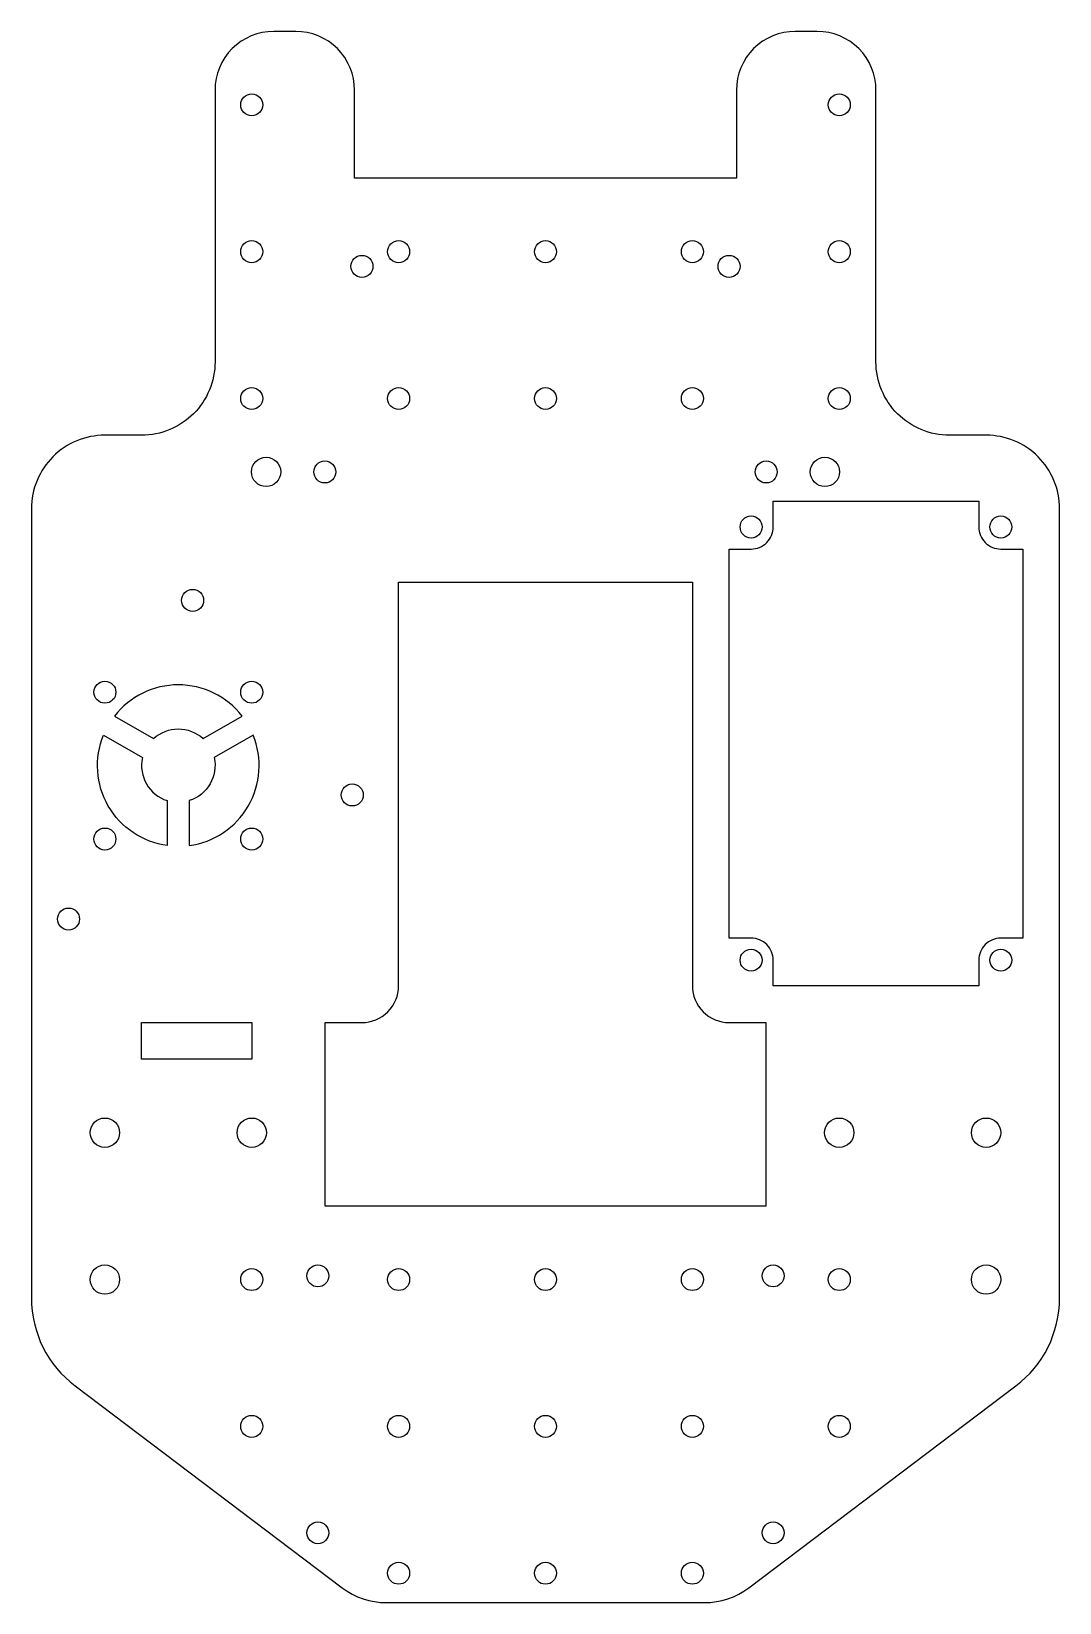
# Model space of a CAD drawing. Header units: millimetres. Extents: x -70 to 70, y -154 to 60.
import ezdxf

# ---------------------------------------------------------------- set-up
doc = ezdxf.new("R2010")
doc.units = ezdxf.units.MM
doc.layers.get('0').update_dxf_attribs({"linetype": 'CONTINUOUS'})

msp = doc.modelspace()

# ---------------------------------------------------------------- linework, layer by layer
for points in [[(-70, -5), (-70, -112.53, 0.235132), (-64.04, -124.5), (-27.68, -151.98, 0.163188), (-21.65, -154), (21.65, -154, 0.163188), (27.68, -151.98), (64.04, -124.5, 0.235132), (70, -112.53), (70, -5, 0.414214), (60, 5), (55, 5, -0.414214), (45, 15), (45, 52, 0.414214), (37, 60), (34, 60, 0.414214), (26, 52), (26, 40), (-26, 40), (-26, 52, 0.414214), (-34, 60), (-37, 60, 0.414214), (-45, 52), (-45, 15, -0.414214), (-55, 5), (-60, 5, 0.414214)], [(65, -63.5), (62, -63.5, 0.414214), (59, -66.5), (59, -70), (31, -70), (31, -66.5, 0.414214), (28, -63.5), (25, -63.5), (25, -10.5), (28, -10.5, 0.414214), (31, -7.5), (31, -4), (59, -4), (59, -7.5, 0.414214), (62, -10.5), (65, -10.5)], [(-25, -75, 0.414214), (-20, -70), (-20, -15), (20, -15), (20, -70, 0.414214), (25, -75), (30, -75), (30, -100), (-30, -100), (-30, -75)], [(-41.31, -33.25, 0.489489), (-58.69, -33.25), (-53.38, -36.32, -0.389305), (-46.62, -36.32)], [(-60.19, -35.85), (-54.88, -38.91, 0.389305), (-51.5, -44.77), (-51.5, -50.9, -0.489489)], [(-48.5, -50.9, 0.489489), (-39.81, -35.85), (-45.12, -38.91, -0.389305), (-48.5, -44.77)]]:
    msp.add_lwpolyline(points, format="xyb", close=True)
msp.add_lwpolyline([(-40, -75), (-40, -80), (-55, -80), (-55, -75)], close=True)
for centre, radius in [((-40, 50), 1.5), ((40, 50), 1.5), ((-40, 30), 1.5), ((-20, 30), 1.5), ((0, 30), 1.5), ((20, 30), 1.5), ((40, 30), 1.5), ((-25, 28), 1.5), ((25, 28), 1.5), ((-40, 10), 1.5), ((-20, 10), 1.5), ((0, 10), 1.5), ((20, 10), 1.5), ((40, 10), 1.5), ((-38.05, 0), 2), ((-30.05, 0), 1.5), ((30.05, 0), 1.5), ((38.05, 0), 2), ((28, -7.5), 1.5), ((62, -7.5), 1.5), ((-48.05, -17.5), 1.5), ((-60, -30), 1.5), ((-40, -30), 1.5), ((-26.32, -44), 1.5), ((-60, -50), 1.5), ((-40, -50), 1.5), ((-64.95, -60.9), 1.5), ((28, -66.5), 1.5), ((62, -66.5), 1.5), ((-60, -90), 2), ((-40, -90), 2), ((40, -90), 2), ((60, -90), 2), ((-60, -110), 2), ((-40, -110), 1.5), ((-31, -109.5), 1.5), ((-20, -110), 1.5), ((0, -110), 1.5), ((20, -110), 1.5), ((31, -109.5), 1.5), ((40, -110), 1.5), ((60, -110), 2), ((-40, -130), 1.5), ((-20, -130), 1.5), ((0, -130), 1.5), ((20, -130), 1.5), ((40, -130), 1.5), ((-31, -144.5), 1.5), ((31, -144.5), 1.5), ((-20, -150), 1.5), ((0, -150), 1.5), ((20, -150), 1.5)]:
    msp.add_circle(centre, radius)

doc.saveas('drawing.dxf')
